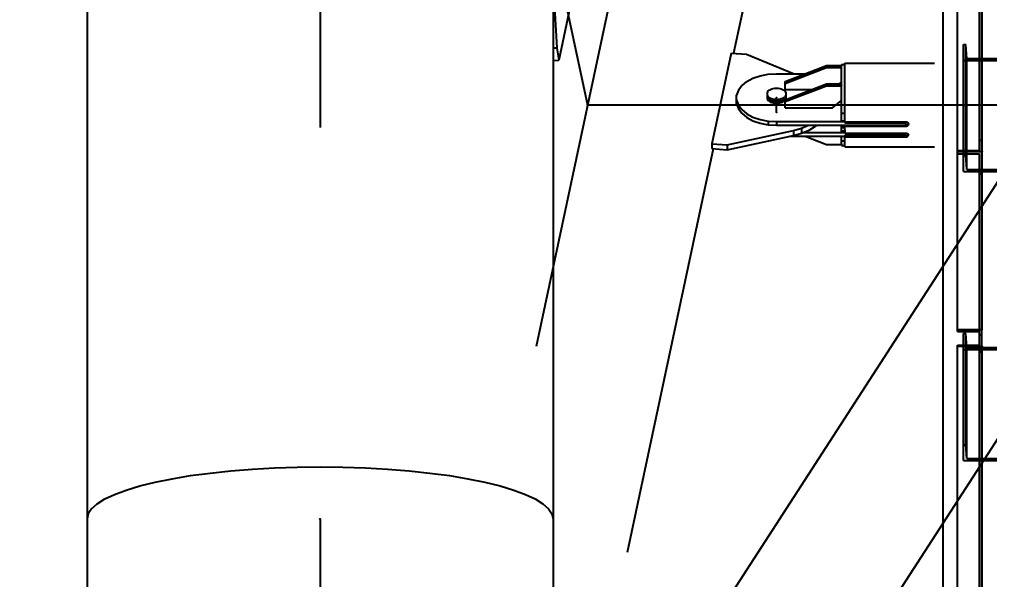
# Model space of a CAD drawing. Header units: millimetres. Extents: x 150209.93 to 150215.05, y 136675.65 to 136679.93.
# Drawn here: x 150213.4888 to 150213.5523, y 136679.1579 to 136679.1946 of the extents above; entities that cross this region are included whole.
import ezdxf

# ---------------------------------------------------------------- set-up
doc = ezdxf.new("R2010")
doc.units = ezdxf.units.MM
doc.header["$LTSCALE"] = 0.25
for name, pattern in [('CENTER', [50.8, 31.75, -6.35, 6.35, -6.35]), ('XKITLINE00', [0]), ('XKITLINE02', [4, 2, -2]), ('XKITLINE03', [6, 3, -1, 1, -1])]:
    doc.linetypes.add(name, pattern=pattern)
doc.styles.add('ROMANS', font='romans.shx')
doc.dimstyles.new('MD300', dxfattribs={"dimtxt": 2.5, "dimasz": 2.5, "dimexe": 1, "dimexo": 1, "dimgap": 0.5, "dimtad": 1, "dimdec": 1, "dimlfac": 50, "dimrnd": 0.5, "dimdsep": 46, "dimtxsty": 'ROMANS', "dimcen": 1, "dimclrd": 146, "dimclre": 146, "dimclrt": 30, "dimadec": 1, "dimazin": 2, "dimtfac": 1, "dimtdec": 1, "dimtmove": 0, "dimatfit": 1, "dimfxl": 1, "dimtolj": 1, "dimtzin": 0, "dimlwd": -1, "dimlwe": -1, "dimarcsym": 0})

# ---------------------------------------------------------------- blocks, each defined once
blk = doc.blocks.new('çatıı')
at = {"color": 8, "linetype": 'XKITLINE00'}
for p, q in [((22823.8, 19282.77), (22823.8, 17654.86)), ((22976.2, 18165.01), (22976.2, 17654.86)), ((23090.94, 18068.02), (23035.28, 17807.22)), ((23283.51, 18015.68), (23007.76, 17589.04)), ((23322.07, 17991.25), (23046.31, 17564.61)), ((22976.2, 17829.62), (22977.42, 17808.99)), ((22981.83, 17822.56), (22978.13, 17804.97)), ((22976.2, 17808.94), (22977.42, 17808.99)), ((22977.42, 17808.99), (22978.13, 17804.97)), ((22976.2, 17804.89), (22978.13, 17804.97)), ((23034.5, 17807.28), (23028.17, 17777.62)), ((23034.5, 17807.28), (23039.46, 17806.9)), ((23039.46, 17806.9), (23055.09, 17800.51)), ((23052.09, 17797.97), (23065.59, 17803.18)), ((23052.09, 17797.37), (23065.59, 17802.58)), ((23065.59, 17803.18), (23065.59, 17802.58)), ((23065.59, 17803.18), (23070.59, 17803.18)), ((23065.59, 17802.58), (23070.59, 17802.58)), ((23070.59, 17803.48), (23070.59, 17803.42)), ((23070.59, 17803.48), (23071.59, 17803.48)), ((23070.59, 17803.42), (23070.59, 17803.18)), ((23070.59, 17803.18), (23070.59, 17803.15)), ((23070.59, 17796.63), (23070.59, 17803.15)), ((23071.59, 17803.92), (23101, 17803.92)), ((23071.59, 17784.81), (23071.59, 17803.92)), ((23115, 17803.92), (23115.02, 17803.92)), ((23037.94, 17796.6), (23039.55, 17797.92)), ((23039.55, 17797.92), (23041.59, 17799.02)), ((23041.59, 17799.02), (23043.96, 17799.84)), ((23043.96, 17799.84), (23046.56, 17800.34)), ((23046.56, 17800.34), (23049.29, 17800.51)), ((23049.29, 17800.51), (23058.67, 17800.51)), ((23052.09, 17795.37), (23052.09, 17797.97)), ((23069.87, 17797.2), (23070.59, 17797.77)), ((23036.83, 17795.1), (23036.26, 17793.5)), ((23037.94, 17796.6), (23036.83, 17795.1)), ((23046.38, 17794.6), (23046.24, 17794.28)), ((23046.6, 17794.89), (23046.38, 17794.6)), ((23046.6, 17794.89), (23046.91, 17795.15)), ((23046.91, 17795.15), (23047.3, 17795.38)), ((23047.3, 17795.38), (23047.74, 17795.57)), ((23047.74, 17795.57), (23048.23, 17795.7)), ((23048.23, 17795.7), (23048.75, 17795.79)), ((23048.75, 17795.79), (23049.29, 17795.82)), ((23049.29, 17795.82), (23049.83, 17795.79)), ((23049.83, 17795.79), (23050.35, 17795.7)), ((23050.35, 17795.7), (23050.84, 17795.57)), ((23050.84, 17795.57), (23051.28, 17795.38)), ((23051.28, 17795.38), (23051.66, 17795.15)), ((23051.66, 17795.15), (23051.97, 17794.89)), ((23051.97, 17794.89), (23052.2, 17794.6)), ((23052.09, 17791.99), (23065.59, 17797.2)), ((23052.09, 17791.39), (23065.59, 17796.6)), ((23052.09, 17795.37), (23060.84, 17795.37)), ((23052.2, 17794.6), (23052.34, 17794.28)), ((23065.59, 17797.2), (23065.59, 17796.6)), ((23065.59, 17797.2), (23070.59, 17797.2)), ((23065.59, 17796.6), (23070.59, 17796.6)), ((23070.59, 17796.63), (23070.59, 17796.6)), ((23070.59, 17796.6), (23070.59, 17796.59)), ((23070.59, 17790.35), (23070.59, 17796.59)), ((23036.26, 17790.66), (23036.26, 17793.5)), ((23036.26, 17791.86), (23036.83, 17790.26)), ((23046.24, 17794.28), (23046.19, 17793.96)), ((23046.19, 17793.96), (23046.24, 17793.64)), ((23046.19, 17793.96), (23046.19, 17793.32)), ((23046.19, 17793.32), (23046.19, 17792.68)), ((23046.19, 17793.32), (23046.24, 17793)), ((23046.19, 17793.32), (23046.24, 17793)), ((23046.19, 17792.68), (23046.24, 17792.36)), ((23046.24, 17793.64), (23046.38, 17793.33)), ((23046.24, 17793), (23046.38, 17792.69)), ((23046.24, 17793), (23046.38, 17792.69)), ((23046.24, 17792.36), (23046.38, 17792.05)), ((23046.38, 17793.33), (23046.6, 17793.03)), ((23046.38, 17792.69), (23046.6, 17792.39)), ((23046.38, 17792.69), (23046.6, 17792.39)), ((23046.38, 17792.05), (23046.6, 17791.75)), ((23046.6, 17793.03), (23046.91, 17792.77)), ((23046.6, 17792.39), (23046.91, 17792.13)), ((23046.6, 17792.39), (23046.91, 17792.13)), ((23046.6, 17791.75), (23046.91, 17791.49)), ((23046.91, 17792.77), (23047.3, 17792.54)), ((23046.91, 17792.13), (23047.3, 17791.9)), ((23046.91, 17792.13), (23047.3, 17791.9)), ((23046.91, 17791.49), (23047.3, 17791.26)), ((23047.3, 17792.54), (23047.74, 17792.36)), ((23047.3, 17791.9), (23047.74, 17791.71)), ((23047.3, 17791.9), (23047.74, 17791.71)), ((23047.74, 17792.36), (23048.23, 17792.22)), ((23047.74, 17791.71), (23048.23, 17791.58)), ((23047.74, 17791.71), (23048.23, 17791.58)), ((23048.23, 17792.22), (23048.75, 17792.14)), ((23048.23, 17791.58), (23048.75, 17791.49)), ((23048.23, 17791.58), (23048.75, 17791.49)), ((23048.75, 17792.14), (23049.29, 17792.11)), ((23048.75, 17791.49), (23049.29, 17791.47)), ((23048.75, 17791.49), (23049.29, 17791.47)), ((23049.29, 17792.11), (23049.83, 17792.14)), ((23049.29, 17792.11), (23049.29, 17791.47)), ((23049.29, 17791.47), (23049.83, 17791.49)), ((23049.29, 17791.47), (23049.83, 17791.49)), ((23049.29, 17791.47), (23049.29, 17790.83)), ((23049.83, 17792.14), (23050.35, 17792.22)), ((23049.83, 17791.49), (23050.35, 17791.58)), ((23049.83, 17791.49), (23050.35, 17791.58)), ((23050.35, 17792.22), (23050.84, 17792.36)), ((23050.35, 17791.58), (23050.84, 17791.71)), ((23050.35, 17791.58), (23050.84, 17791.71)), ((23050.84, 17792.36), (23051.28, 17792.54)), ((23050.84, 17791.71), (23051.28, 17791.9)), ((23050.84, 17791.71), (23051.28, 17791.9)), ((23051.28, 17792.54), (23051.66, 17792.77)), ((23051.28, 17791.9), (23051.66, 17792.13)), ((23051.28, 17791.9), (23051.66, 17792.13)), ((23051.28, 17791.26), (23051.66, 17791.49)), ((23051.66, 17792.77), (23051.97, 17793.03)), ((23051.66, 17792.13), (23051.97, 17792.39)), ((23051.66, 17792.13), (23051.97, 17792.39)), ((23051.66, 17791.49), (23051.97, 17791.75)), ((23052.2, 17793.33), (23051.97, 17793.03)), ((23052.2, 17792.69), (23051.97, 17792.39)), ((23052.2, 17792.69), (23051.97, 17792.39)), ((23052.09, 17791.9), (23051.97, 17791.75)), ((23052.09, 17789.39), (23052.09, 17791.99)), ((23052.2, 17792.05), (23052.19, 17792.03)), ((23052.34, 17793.64), (23052.2, 17793.33)), ((23052.34, 17793), (23052.2, 17792.69)), ((23052.34, 17793), (23052.2, 17792.69)), ((23052.34, 17792.36), (23052.2, 17792.05)), ((23052.34, 17794.28), (23052.39, 17793.96)), ((23052.39, 17793.96), (23052.34, 17793.64)), ((23052.39, 17793.32), (23052.34, 17793)), ((23052.39, 17793.32), (23052.34, 17793)), ((23052.39, 17792.68), (23052.34, 17792.36)), ((23052.39, 17793.96), (23052.39, 17793.32)), ((23052.39, 17793.32), (23052.39, 17792.68)), ((23067.59, 17789.39), (23070.59, 17791.79)), ((23036.26, 17790.66), (23036.83, 17789.06)), ((23036.83, 17790.26), (23037.94, 17788.76)), ((23036.83, 17789.06), (23037.94, 17787.56)), ((23037.94, 17788.76), (23039.55, 17787.44)), ((23047.3, 17791.26), (23047.74, 17791.07)), ((23047.74, 17791.07), (23048.23, 17790.94)), ((23048.23, 17790.94), (23048.75, 17790.85)), ((23048.75, 17790.85), (23049.29, 17790.83)), ((23049.29, 17790.83), (23049.83, 17790.85)), ((23049.83, 17790.85), (23050.35, 17790.94)), ((23050.35, 17790.94), (23050.84, 17791.07)), ((23050.84, 17791.07), (23051.28, 17791.26)), ((23052.09, 17789.39), (23067.59, 17789.39)), ((23070.59, 17785.06), (23070.59, 17790.35)), ((23037.94, 17787.56), (23039.55, 17786.23)), ((23039.55, 17787.44), (23041.59, 17786.34)), ((23039.55, 17786.23), (23041.59, 17785.14)), ((23041.59, 17786.34), (23043.96, 17785.52)), ((23041.59, 17785.14), (23043.96, 17784.32)), ((23043.96, 17785.52), (23046.56, 17785.02)), ((23070.59, 17787.65), (23071.59, 17787.65)), ((23033.13, 17777.24), (23054.81, 17781.9)), ((23043.96, 17784.32), (23046.56, 17783.81)), ((23046.56, 17785.02), (23046.56, 17783.81)), ((23046.56, 17785.02), (23049.29, 17784.84)), ((23046.56, 17783.81), (23049.29, 17783.64)), ((23049.29, 17784.84), (23071.59, 17784.84)), ((23049.29, 17784.84), (23049.29, 17783.64)), ((23049.29, 17783.64), (23091.59, 17783.64)), ((23054.81, 17781.9), (23057.51, 17782.66)), ((23054.81, 17781.9), (23054.81, 17780.3)), ((23057.51, 17782.66), (23059.81, 17783.64)), ((23057.51, 17782.66), (23057.51, 17781.06)), ((23057.51, 17781.06), (23059.93, 17782.09)), ((23059.93, 17782.09), (23062, 17783.37)), ((23062, 17783.37), (23062.3, 17783.64)), ((23070.59, 17785.06), (23071.59, 17785.06)), ((23070.59, 17782.35), (23070.59, 17783.64)), ((23070.59, 17783.52), (23071.59, 17783.52)), ((23070.59, 17782.92), (23071.59, 17782.92)), ((23070.59, 17781.27), (23070.59, 17782.35)), ((23071.59, 17784.81), (23091.59, 17784.81)), ((23071.59, 17784.81), (23071.59, 17784.48)), ((23071.59, 17784.48), (23091.59, 17784.48)), ((23071.59, 17782.11), (23071.59, 17783.64)), ((23071.59, 17783.64), (23071.59, 17783.52)), ((23071.59, 17783.33), (23091.59, 17783.33)), ((23071.59, 17782.11), (23071.59, 17781.08)), ((23091.59, 17784.81), (23091.85, 17784.75)), ((23091.59, 17783.64), (23091.59, 17784.81)), ((23091.59, 17783.69), (23091.85, 17783.72)), ((23091.59, 17783.64), (23091.59, 17783.33)), ((23091.59, 17783.33), (23091.85, 17783.36)), ((23091.85, 17784.75), (23092.09, 17784.66)), ((23091.85, 17783.72), (23092.09, 17783.83)), ((23091.85, 17783.72), (23091.85, 17783.36)), ((23091.85, 17783.36), (23092.09, 17783.47)), ((23092.09, 17784.66), (23092.28, 17784.5)), ((23092.09, 17783.83), (23092.28, 17783.99)), ((23092.09, 17783.47), (23092.28, 17783.63)), ((23092.28, 17784.5), (23092.4, 17784.29)), ((23092.4, 17784.2), (23092.28, 17783.99)), ((23092.4, 17783.84), (23092.28, 17783.63)), ((23092.4, 17784.29), (23092.44, 17784.07)), ((23092.44, 17784.07), (23092.4, 17783.84)), ((23033.13, 17775.63), (23054.81, 17780.3)), ((23053.58, 17780.04), (23071.59, 17780.04)), ((23054.81, 17780.3), (23057.51, 17781.06)), ((23057.94, 17781.24), (23071.59, 17781.24)), ((23058.67, 17780.04), (23065.59, 17777.37)), ((23070.59, 17781.8), (23071.59, 17781.8)), ((23070.59, 17781.27), (23071.59, 17781.27)), ((23070.59, 17777.55), (23070.59, 17780.04)), ((23071.59, 17781.08), (23091.59, 17781.08)), ((23071.59, 17780.4), (23071.59, 17780.04)), ((23071.59, 17780.4), (23091.59, 17780.4)), ((23071.59, 17780.19), (23091.59, 17780.19)), ((23071.59, 17778.17), (23071.59, 17780.04)), ((23071.59, 17779.84), (23091.59, 17779.84)), ((23091.59, 17781.08), (23091.85, 17781.05)), ((23091.59, 17780.19), (23091.59, 17781.08)), ((23091.59, 17780.22), (23091.85, 17780.25)), ((23091.59, 17780.19), (23091.59, 17779.84)), ((23091.59, 17779.84), (23091.85, 17779.88)), ((23091.85, 17781.05), (23092.09, 17780.96)), ((23091.85, 17780.25), (23092.09, 17780.32)), ((23091.85, 17779.88), (23092.09, 17779.96)), ((23092.09, 17780.96), (23092.28, 17780.83)), ((23092.09, 17780.32), (23092.12, 17780.34)), ((23092.09, 17779.96), (23092.28, 17780.09)), ((23092.12, 17780.34), (23092.28, 17780.45)), ((23092.28, 17780.83), (23092.4, 17780.65)), ((23092.4, 17780.63), (23092.28, 17780.45)), ((23092.4, 17780.27), (23092.28, 17780.09)), ((23092.4, 17780.65), (23092.44, 17780.46)), ((23092.44, 17780.46), (23092.4, 17780.27)), ((23028.61, 17775.98), (23000.42, 17643.89)), ((23028.17, 17777.62), (23028.17, 17776.01)), ((23028.17, 17777.62), (23033.13, 17777.24)), ((23028.17, 17776.01), (23033.13, 17775.63)), ((23033.13, 17777.24), (23033.13, 17775.63)), ((23065.59, 17777.37), (23070.59, 17777.37)), ((23070.59, 17778.57), (23071.59, 17778.57)), ((23070.59, 17777.55), (23070.59, 17777.07)), ((23070.59, 17777.07), (23071.59, 17777.07)), ((23071.59, 17776.63), (23071.59, 17778.17)), ((23071.59, 17776.63), (23101, 17776.63)), ((22870.83, 17670.59), (22877.88, 17671.15)), ((22877.88, 17671.15), (22885.13, 17671.56)), ((22885.13, 17671.56), (22892.53, 17671.8)), ((22892.53, 17671.8), (22900, 17671.88)), ((22900, 17671.88), (22907.46, 17671.8)), ((22907.46, 17671.8), (22914.86, 17671.56)), ((22914.86, 17671.56), (22922.12, 17671.15)), ((22922.12, 17671.15), (22929.16, 17670.59)), ((22846.11, 17666.9), (22851.65, 17668.02)), ((22851.65, 17668.02), (22857.66, 17669.02)), ((22857.66, 17669.02), (22864.07, 17669.87)), ((22864.07, 17669.87), (22870.83, 17670.59)), ((22929.16, 17670.59), (22935.92, 17669.87)), ((22935.92, 17669.87), (22942.33, 17669.02)), ((22942.33, 17669.02), (22948.34, 17668.02)), ((22948.34, 17668.02), (22953.88, 17666.9)), ((22836.64, 17664.32), (22841.09, 17665.66)), ((22841.09, 17665.66), (22846.11, 17666.9)), ((22953.88, 17666.9), (22958.9, 17665.66)), ((22958.9, 17665.66), (22963.35, 17664.32)), ((22827.08, 17659.8), (22829.6, 17661.38)), ((22829.6, 17661.38), (22832.79, 17662.89)), ((22832.79, 17662.89), (22836.64, 17664.32)), ((22963.35, 17664.32), (22967.2, 17662.89)), ((22967.2, 17662.89), (22970.39, 17661.38)), ((22970.39, 17661.38), (22972.91, 17659.8)), ((22825.26, 17658.18), (22824.16, 17656.53)), ((22825.26, 17658.18), (22824.16, 17656.53)), ((22825.26, 17658.18), (22827.08, 17659.8)), ((22972.91, 17659.8), (22974.73, 17658.18)), ((22974.73, 17658.18), (22975.83, 17656.53)), ((22974.73, 17658.18), (22975.83, 17656.53)), ((22824.16, 17656.53), (22823.8, 17654.86)), ((22824.16, 17656.53), (22823.8, 17654.86)), ((22975.83, 17656.53), (22976.2, 17654.86)), ((22975.83, 17656.53), (22976.2, 17654.86)), ((22823.8, 17654.86), (22823.8, 17402.46)), ((22976.2, 17654.86), (22976.2, 17594.25))]:
    blk.add_line(p, q, dxfattribs=at)
at = {"color": 8, "linetype": 'CENTER'}
for p, q in [((22900, 19282.77), (22900, 17654.86)), ((22987.5, 18610.27), (22987.5, 17790.27)), ((23075, 18200.27), (22900, 17380.27)), ((23430, 18200.27), (22900, 17380.27)), ((22900, 18200.27), (22987.5, 17790.27)), ((23049.29, 17787.87), (23049.29, 17792.68)), ((23342.5, 17790.27), (22987.5, 17790.27)), ((22900, 17654.86), (22900, 16010.75))]:
    blk.add_line(p, q, dxfattribs=at)
at = {"color": 7, "linetype": 'XKITLINE00'}
for p, q in [((23103.79, 17737.62), (23103.79, 18177.45)), ((23103.79, 17478.97), (23103.79, 17653.55))]:
    blk.add_line(p, q, dxfattribs=at)
at = {"color": 116, "linetype": 'XKITLINE02', "true_color": 0x136734}
for p, q in [((23115.69, 17775.39), (23115.69, 17904.24)), ((23116.49, 17775.02), (23116.49, 17904.24)), ((23108.49, 17775.02), (23108.49, 17900.91)), ((23110.49, 17810.07), (23111.17, 17810.07)), ((23110.49, 17804.87), (23110.49, 17810.07)), ((23110.49, 17773.73), (23110.49, 17810.07)), ((23111.56, 17805.53), (23111.17, 17810.07)), ((23111.17, 17773.73), (23111.17, 17810.07)), ((23110.49, 17804.87), (23122.49, 17804.87)), ((23110.49, 17768.53), (23110.49, 17804.87)), ((23111.56, 17805.53), (23121.43, 17805.53)), ((23111.56, 17769.19), (23111.56, 17805.53)), ((23115.69, 17778.73), (23116.49, 17778.73)), ((23108.49, 17775.39), (23115.69, 17775.39)), ((23108.49, 17774.29), (23108.49, 17775.02)), ((23108.49, 17775.02), (23116.49, 17775.02)), ((23108.49, 17716.13), (23108.49, 17775.02)), ((23108.49, 17775.02), (23116.49, 17775.02)), ((23108.49, 17774.29), (23115.69, 17774.29)), ((23110.49, 17773.73), (23111.17, 17773.73)), ((23110.49, 17768.53), (23110.49, 17773.73)), ((23111.56, 17769.19), (23111.17, 17773.73)), ((23115.69, 17767.73), (23115.69, 17774.29)), ((23115.69, 17709.57), (23115.69, 17774.29)), ((23116.49, 17767.73), (23116.49, 17775.02)), ((23116.49, 17709.57), (23116.49, 17775.02)), ((23110.49, 17768.53), (23122.49, 17768.53)), ((23111.56, 17769.19), (23121.43, 17769.19)), ((23115.69, 17767.73), (23116.49, 17767.73)), ((23103.79, 17653.55), (23103.79, 17737.62)), ((23108.49, 17716.85), (23116.49, 17716.85)), ((23108.49, 17716.13), (23115.69, 17716.13)), ((23110.49, 17715.48), (23111.17, 17715.48)), ((23110.49, 17710.28), (23110.49, 17715.48)), ((23110.49, 17679.14), (23110.49, 17715.48)), ((23111.56, 17710.94), (23111.17, 17715.48)), ((23111.17, 17679.14), (23111.17, 17715.48)), ((23115.69, 17715.06), (23116.49, 17715.06)), ((23115.69, 17711.73), (23115.69, 17715.06)), ((23115.69, 17586.21), (23115.69, 17715.06)), ((23116.49, 17711.36), (23116.49, 17715.06)), ((23116.49, 17585.84), (23116.49, 17715.06)), ((23108.49, 17711.73), (23115.69, 17711.73)), ((23108.49, 17711.36), (23108.49, 17711.73)), ((23108.49, 17585.84), (23108.49, 17711.73)), ((23108.49, 17711.36), (23116.49, 17711.36)), ((23110.49, 17710.28), (23122.49, 17710.28)), ((23110.49, 17673.94), (23110.49, 17710.28)), ((23111.56, 17710.94), (23121.43, 17710.94)), ((23111.56, 17674.6), (23111.56, 17710.94)), ((23115.69, 17709.57), (23116.49, 17709.57)), ((23110.49, 17679.14), (23111.17, 17679.14)), ((23110.49, 17673.94), (23110.49, 17679.14)), ((23111.56, 17674.6), (23111.17, 17679.14)), ((23111.56, 17674.6), (23121.43, 17674.6)), ((23110.49, 17673.94), (23122.49, 17673.94)), ((23103.79, 17477.57), (23103.79, 17653.55))]:
    blk.add_line(p, q, dxfattribs=at)
at = {"color": 1, "linetype": 'XKITLINE03'}
for p, q in [((23116.49, 17900.54), (23116.49, 17775.02)), ((23116.49, 17775.02), (23116.49, 17716.85)), ((23116.49, 17711.36), (23116.49, 17585.84))]:
    blk.add_line(p, q, dxfattribs=at)
at = {"color": 8, "linetype": 'XKITLINE00'}
for centre in [(23049.29, 17792.68), (22987.5, 17790.27), (22987.5, 17790.27), (22987.5, 17790.27), (23049.29, 17787.87), (22900, 17654.86), (22900, 17654.86)]:
    blk.add_circle(centre, 0.05, dxfattribs=at)
at = {"color": 1, "linetype": 'XKITLINE00'}
for centre in [(23116.49, 17775.02), (23116.49, 17775.02), (23116.49, 17716.85), (23116.49, 17711.36)]:
    blk.add_circle(centre, 0.05, dxfattribs=at)
blk = doc.blocks.new('*D51')
at = {"color": 146, "transparency": 16777216}
blk.add_line((150213.326167, 136679.209784), (150213.463214, 136679.209784), dxfattribs=at)
for points in [[(150213.326167, 136679.214784), (150213.326167, 136679.204784), (150213.296167, 136679.209784)], [(150213.463214, 136679.214784), (150213.463214, 136679.204784), (150213.493214, 136679.209784)]]:
    blk.add_solid(points, dxfattribs=at)
at = {"layer": 'DEFPOINTS', "color": 0, "transparency": 16777216}
for p in [(150213.493214, 136679.209784), (150213.296167, 136679.135379), (150213.493214, 136679.135379)]:
    blk.add_point(p, dxfattribs=at)
at = {"color": 30, "transparency": 16777216, "insert": (150213.394691, 136679.234784), "char_height": 0.03, "attachment_point": 5, "style": 'ROMANS'}
blk.add_mtext('\\A1;10', dxfattribs=at)

msp = doc.modelspace()

# ---------------------------------------------------------------- block references
at = {"xscale": 0.0002000170049888334, "yscale": 0.0002000170049888334, "zscale": 0.0002000170049888334}
msp.add_blockref('çatıı', (150208.928067, 136675.630592), dxfattribs=at)

# ---------------------------------------------------------------- dimensions: what is measured, and where the dimension line sits
dim = msp.add_aligned_dim(p1=(150213.296167, 136679.135379), p2=(150213.493214, 136679.135379), distance=0.074406, dimstyle='MD300', override={"dimtxt": 0.03, "dimasz": 0.03, "dimgap": 0.01, "dimse1": 1, "dimse2": 1})
dim.commit()
dim.dimension.update_dxf_attribs({"geometry": '*D51', "text_midpoint": (150213.394691, 136679.234784)})

doc.saveas('drawing.dxf')
